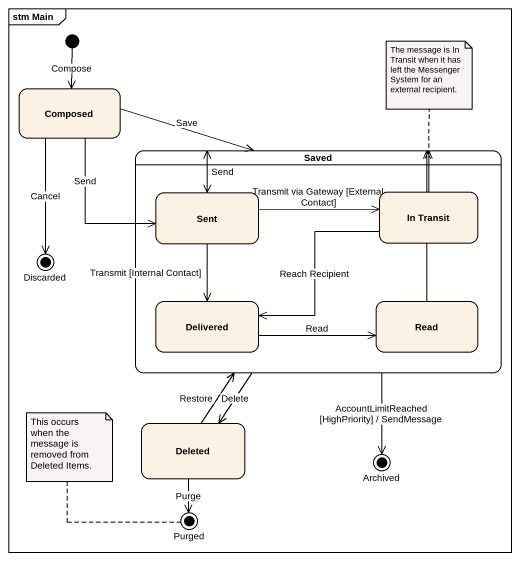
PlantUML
@startuml
mainframe stm Main
hide empty description
state Composed
state Saved #FFFFFF {
  state Sent
  state "In Transit" as In_Transit
  state Delivered
  state Read
}
state Discarded <<end>>
state Deleted
state Archived <<end>>
state Purged <<end>>
[*] --> Composed : Compose
Composed -right-> Saved : Save
Composed --> Sent : Send
Composed --> Discarded : Cancel
Saved -left-> Sent : Send
Saved --> Deleted : Delete
Saved --> Archived : AccountLimitReached [HighPriority] / SendMessage
Sent -right-> Saved
Sent -right-> In_Transit : Transmit via Gateway [External Contact]
Sent --> Delivered : Transmit [Internal Contact]
In_Transit -left-> Saved
In_Transit -left-> Delivered : Reach Recipient
Delivered -right-> Saved
Delivered -right-> Read : Read
Read -left-> Saved
Deleted -up-> Saved : Restore
Deleted --> Purged : Purge
note top of In_Transit : The message is In Transit when it has left the Messenger System for an external recipient.
note top of Purged : This occurs when the message is removed from Deleted Items.
@enduml
